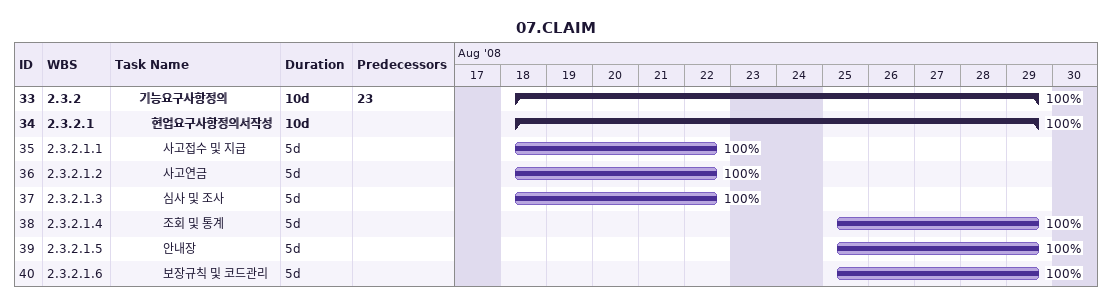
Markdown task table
07.CLAIM

| ID | WBS | Task | Duration | Start | Finish | Predecessors | % complete |
|---|---|---|---|---|---|---|---|
| 33 | 2.3.2 | **기능요구사항정의** | 10d | 2008-08-18 | 2008-08-29 | 23 | 100 |
| 34 | 2.3.2.1 | **현업요구사항정의서작성** | 10d | 2008-08-18 | 2008-08-29 |  | 100 |
| 35 | 2.3.2.1.1 | 사고접수 및 지급 | 5d | 2008-08-18 | 2008-08-22 |  | 100 |
| 36 | 2.3.2.1.2 | 사고연금 | 5d | 2008-08-18 | 2008-08-22 |  | 100 |
| 37 | 2.3.2.1.3 | 심사 및 조사 | 5d | 2008-08-18 | 2008-08-22 |  | 100 |
| 38 | 2.3.2.1.4 | 조회 및 통계 | 5d | 2008-08-25 | 2008-08-29 |  | 100 |
| 39 | 2.3.2.1.5 | 안내장 | 5d | 2008-08-25 | 2008-08-29 |  | 100 |
| 40 | 2.3.2.1.6 | 보장규칙 및 코드관리 | 5d | 2008-08-25 | 2008-08-29 |  | 100 |
